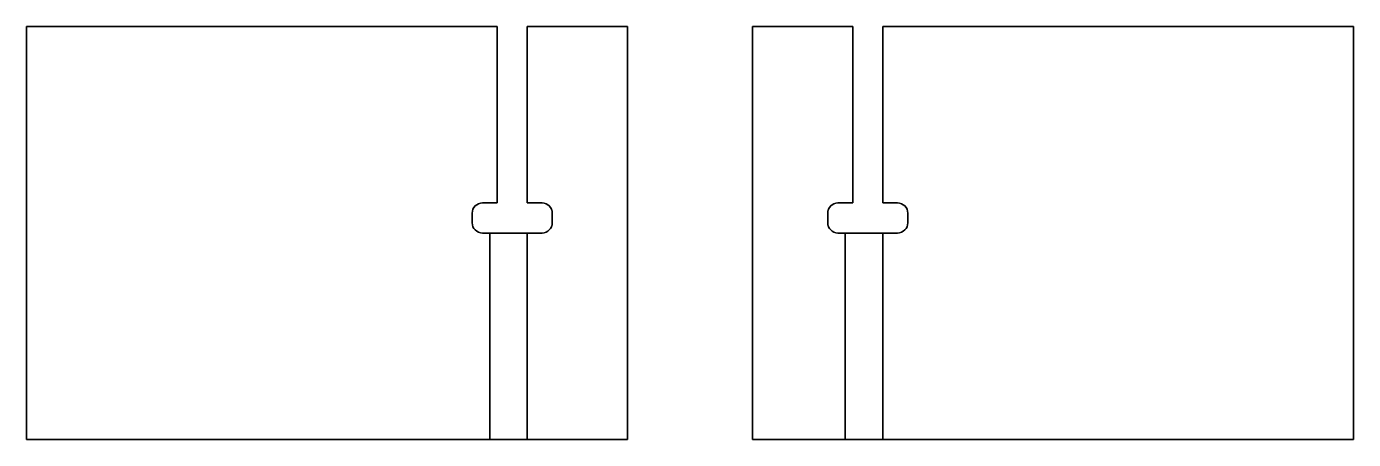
# Model space of a CAD drawing. Extents: x -144 to 386, y 6 to 171.
import ezdxf

# ---------------------------------------------------------------- set-up
doc = ezdxf.new("R2010")
doc.units = 0
doc.layers.add('1', color=7, linetype='CONTINUOUS')

# ---------------------------------------------------------------- blocks, each defined once
blk = doc.blocks.new('*M0')
at = {"layer": '1', "color": 7, "linetype": 'CONTINUOUS'}
for p, q in [((186.5, 82.5, 12), (201.5, 82.5, 12)), ((186.5, 82.5, 12), (186.5, 0, 12)), ((186.5, 82.5, 15), (186.5, 82.5, 12)), ((186.5, 0, 15), (186.5, 82.5, 15)), ((201.5, 82.5, 12), (201.5, 82.5, 15)), ((201.5, 0, 12), (201.5, 82.5, 12)), ((201.5, 82.5, 15), (201.5, 0, 15)), ((201.5, 0, 12), (186.5, 0, 12)), ((186.5, 0, 12), (186.5, 0, 15)), ((201.5, 0, 15), (201.5, 0, 12))]:
    blk.add_line(p, q, dxfattribs=at)
blk = doc.blocks.new('*M1')
at = {"layer": '1', "color": 7, "linetype": 'CONTINUOUS'}
for p, q in [((0, 0, 15), (0, 165, 15)), ((0, 165), (0, 165, 15)), ((0, 165), (0, 0)), ((0, 165, 15), (188, 165, 15)), ((188, 165), (0, 165)), ((188, 165, 15), (188, 94.5, 15)), ((188, 94.5), (188, 165)), ((188, 165), (188, 165, 15)), ((200, 165, 15), (240, 165, 15)), ((200, 94.5, 15), (200, 165, 15)), ((200, 165), (200, 165, 15)), ((200, 165), (200, 94.5)), ((240, 165), (200, 165)), ((240, 165, 15), (240, 0, 15)), ((240, 165), (240, 165, 15)), ((240, 0), (240, 165)), ((178, 90.4), (178, 90.4, 15)), ((178, 90.4, 15), (178, 86.6, 15)), ((178, 86.6), (178, 90.4)), ((188, 94.5, 15), (182.1, 94.5, 15)), ((182.1, 94.5), (182.1, 94.5, 15)), ((182.1, 94.5), (188, 94.5)), ((188, 94.5), (188, 94.5, 15)), ((205.9, 94.5, 15), (200, 94.5, 15)), ((200, 94.5), (200, 94.5, 15)), ((200, 94.5), (205.9, 94.5)), ((205.9, 94.5), (205.9, 94.5, 15)), ((210, 86.6, 15), (210, 90.4, 15)), ((210, 90.4), (210, 90.4, 15)), ((210, 90.4), (210, 86.6)), ((178, 86.6), (178, 86.6, 15)), ((210, 86.6), (210, 86.6, 15)), ((205.9, 82.5), (182.1, 82.5)), ((182.1, 82.5), (182.1, 82.5, 15)), ((182.1, 82.5, 15), (185, 82.5, 15)), ((200, 82.5, 15), (205.9, 82.5, 15)), ((205.9, 82.5), (205.9, 82.5, 15)), ((185, 0, 15), (0, 0, 15)), ((0, 0), (0, 0, 15)), ((0, 0), (240, 0)), ((240, 0, 15), (200, 0, 15)), ((240, 0), (240, 0, 15))]:
    blk.add_line(p, q, dxfattribs=at)
for centre, start, end in [((182.1, 90.4, 15), 90, 180), ((205.9, 90.4, 15), 0, 90), ((182.1, 86.6, 15), 180, 270), ((205.9, 86.6, 15), 270, 360)]:
    blk.add_arc(centre, 4.1, start, end, dxfattribs=at)
at = {"layer": '1', "color": 7, "linetype": 'CONTINUOUS', "extrusion": (0, 0, -1)}
for centre, start, end in [((-182.1, 90.4), 360, 90), ((-205.9, 90.4), 90, 180), ((-182.1, 86.6), 270, 360), ((-205.9, 86.6), 180, 270)]:
    blk.add_arc(centre, 4.1, start, end, dxfattribs=at)
blk = doc.blocks.new('*M2')
at = {"layer": '1', "color": 7, "linetype": 'CONTINUOUS'}
for name, p in [('*M1', (0, 0)), ('*M0', (-1.5, 0))]:
    blk.add_blockref(name, p, dxfattribs=at)
blk = doc.blocks.new('*M3')
at = {"layer": '1', "color": 7, "linetype": 'CONTINUOUS'}
for p, q in [((-201.5, 82.5, -24), (-201.5, 82.5, -27)), ((-201.5, 0, -24), (-201.5, 82.5, -24)), ((-201.5, 82.5, -27), (-201.5, 0, -27)), ((-201.5, 82.5, -27), (-186.5, 82.5, -27)), ((-186.5, 82.5, -27), (-186.5, 82.5, -24)), ((-186.5, 0, -27), (-186.5, 82.5, -27)), ((-186.5, 82.5, -24), (-186.5, 0, -24)), ((-201.5, 0, -27), (-201.5, 0, -24)), ((-186.5, 0, -27), (-201.5, 0, -27)), ((-186.5, 0, -24), (-186.5, 0, -27))]:
    blk.add_line(p, q, dxfattribs=at)
blk = doc.blocks.new('*M4')
at = {"layer": '1', "color": 7, "linetype": 'CONTINUOUS'}
for p, q in [((-240, 165), (-200, 165)), ((-240, 0), (-240, 165)), ((-200, 165, -15), (-240, 165, -15)), ((-240, 165), (-240, 165, -15)), ((-240, 165, -15), (-240, 0, -15)), ((-200, 165), (-200, 94.5)), ((-200, 94.5, -15), (-200, 165, -15)), ((-200, 165), (-200, 165, -15)), ((-188, 165), (0, 165)), ((-188, 94.5), (-188, 165)), ((-188, 165, -15), (-188, 94.5, -15)), ((-188, 165), (-188, 165, -15)), ((0, 165, -15), (-188, 165, -15)), ((0, 165), (0, 0)), ((0, 0, -15), (0, 165, -15)), ((0, 165), (0, 165, -15)), ((-210, 90.4), (-210, 86.6)), ((-210, 86.6, -15), (-210, 90.4, -15)), ((-210, 90.4), (-210, 90.4, -15)), ((-200, 94.5), (-205.9, 94.5)), ((-205.9, 94.5), (-205.9, 94.5, -15)), ((-205.9, 94.5, -15), (-200, 94.5, -15)), ((-200, 94.5), (-200, 94.5, -15)), ((-182.1, 94.5), (-188, 94.5)), ((-188, 94.5), (-188, 94.5, -15)), ((-188, 94.5, -15), (-182.1, 94.5, -15)), ((-182.1, 94.5), (-182.1, 94.5, -15)), ((-178, 86.6), (-178, 90.4)), ((-178, 90.4), (-178, 90.4, -15)), ((-178, 90.4, -15), (-178, 86.6, -15)), ((-210, 86.6), (-210, 86.6, -15)), ((-178, 86.6), (-178, 86.6, -15)), ((-205.9, 82.5), (-203, 82.5)), ((-182.1, 82.5, -15), (-205.9, 82.5, -15)), ((-205.9, 82.5), (-205.9, 82.5, -15)), ((-188, 82.5), (-182.1, 82.5)), ((-182.1, 82.5), (-182.1, 82.5, -15)), ((-203, 0), (-240, 0)), ((-240, 0), (-240, 0, -15)), ((-240, 0, -15), (0, 0, -15)), ((0, 0), (-188, 0)), ((0, 0), (0, 0, -15))]:
    blk.add_line(p, q, dxfattribs=at)
for centre, start, end in [((-205.9, 90.4), 90, 180), ((-182.1, 90.4), 360, 90), ((-205.9, 86.6), 180, 270), ((-182.1, 86.6), 270, 360)]:
    blk.add_arc(centre, 4.1, start, end, dxfattribs=at)
at = {"layer": '1', "color": 7, "linetype": 'CONTINUOUS', "extrusion": (0, 0, -1)}
for centre, start, end in [((205.9, 90.4, 15), 0, 90), ((182.1, 90.4, 15), 90, 180), ((205.9, 86.6, 15), 270, 360), ((182.1, 86.6, 15), 180, 270)]:
    blk.add_arc(centre, 4.1, start, end, dxfattribs=at)
blk = doc.blocks.new('*M5')
at = {"layer": '1', "color": 7, "linetype": 'CONTINUOUS'}
for name, p in [('*M4', (535.20162, -152.23192)), ('*M3', (533.70162, -152.23192, 24))]:
    blk.add_blockref(name, p, dxfattribs=at)

msp = doc.modelspace()

# ---------------------------------------------------------------- block references
at = {"layer": '1', "color": 7, "linetype": 'CONTINUOUS'}
for name, p in [('*M2', (-143.59905, 5.57452, -116.16025)), ('*M5', (-148.80067, 157.80644, -101.16025))]:
    msp.add_blockref(name, p, dxfattribs=at)

doc.saveas('drawing.dxf')
